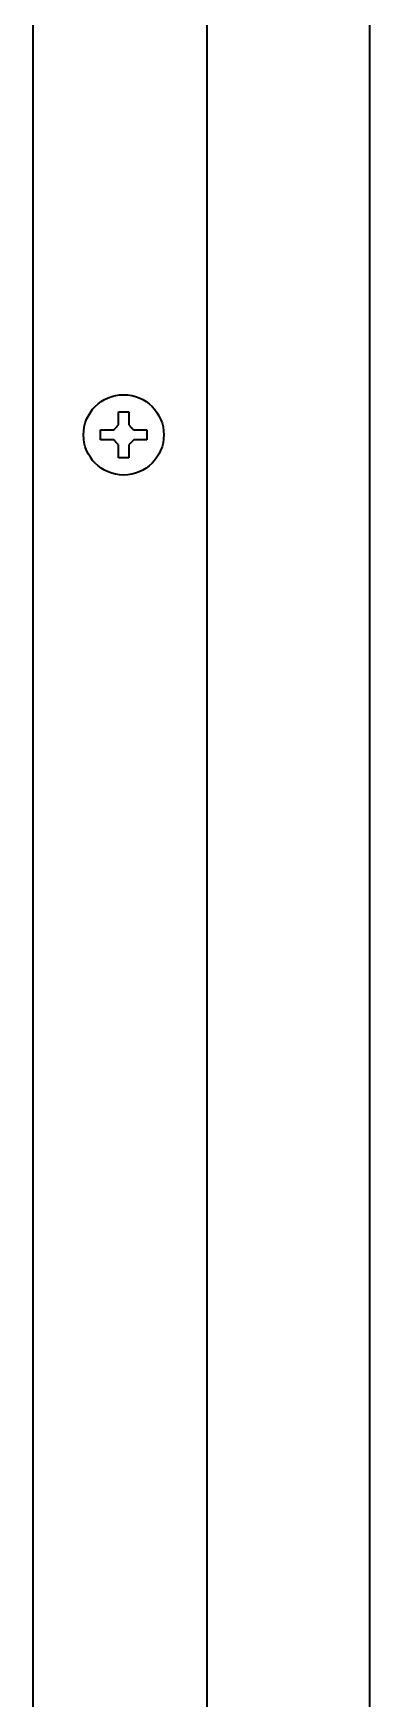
# Model space of a CAD drawing. Extents: x 6327 to 10269, y -393 to 3036.
# Drawn here: x 6337.6 to 6371.1, y 1436.7 to 1602.6 of the extents above; entities that cross this region are included whole.
import ezdxf

# ---------------------------------------------------------------- set-up
doc = ezdxf.new("R2010")
doc.units = 0
doc.header["$LTSCALE"] = 5
doc.layers.add('1', color=7, linetype='CONTINUOUS', true_color=0xffffff)

msp = doc.modelspace()

# ---------------------------------------------------------------- linework, layer by layer
at = {"layer": '1', "color": 7, "linetype": 'Continuous', "lineweight": 35}
for p, q in [((6337.57, 1374.13), (6337.57, 1905.55)), ((6371.07, 1901.19), (6371.07, 1387.03)), ((6354.87, 1897.23), (6354.87, 1376.53)), ((6344.27, 1562.58), (6344.27, 1563.08)), ((6344.27, 1562.08), (6344.27, 1562.58)), ((6348.87, 1563.08), (6348.87, 1562.58)), ((6348.87, 1562.58), (6348.87, 1562.08))]:
    msp.add_line(p, q, dxfattribs=at)
msp.add_circle((6346.57, 1562.58), 4, dxfattribs=at)
for points in [[(6346.07, 1563.58), (6346.07, 1563.63), (6346.07, 1563.74), (6346.07, 1563.9), (6346.07, 1564.06), (6346.07, 1564.21), (6346.07, 1564.37), (6346.07, 1564.52), (6346.07, 1564.69), (6346.07, 1564.81), (6346.07, 1564.88)], [(6346.07, 1564.88), (6346.24, 1564.88), (6346.57, 1564.88), (6346.91, 1564.88), (6347.07, 1564.88)], [(6345.57, 1563.08), (6345.6, 1563.1), (6345.64, 1563.15), (6345.72, 1563.22), (6345.79, 1563.29), (6345.86, 1563.36), (6345.93, 1563.43), (6346, 1563.5), (6346.05, 1563.55), (6346.07, 1563.58)], [(6347.07, 1563.58), (6347.1, 1563.55), (6347.15, 1563.5), (6347.22, 1563.43), (6347.3, 1563.35), (6347.37, 1563.28), (6347.43, 1563.21), (6347.5, 1563.15), (6347.55, 1563.1), (6347.57, 1563.08)], [(6347.57, 1563.08), (6347.63, 1563.08), (6347.74, 1563.08), (6347.9, 1563.08), (6348.06, 1563.08), (6348.21, 1563.08), (6348.36, 1563.08), (6348.52, 1563.08), (6348.69, 1563.08), (6348.81, 1563.08), (6348.87, 1563.08)], [(6345.57, 1562.08), (6345.52, 1562.08), (6345.41, 1562.08), (6345.25, 1562.08), (6345.09, 1562.08), (6344.93, 1562.08), (6344.78, 1562.08), (6344.63, 1562.08), (6344.46, 1562.08), (6344.34, 1562.08), (6344.27, 1562.08)], [(6346.07, 1561.58), (6346.05, 1561.6), (6346, 1561.65), (6345.92, 1561.73), (6345.85, 1561.8), (6345.78, 1561.87), (6345.71, 1561.94), (6345.64, 1562.01), (6345.6, 1562.05), (6345.57, 1562.08)], [(6347.57, 1562.08), (6347.55, 1562.05), (6347.5, 1562), (6347.43, 1561.93), (6347.36, 1561.86), (6347.29, 1561.79), (6347.22, 1561.72), (6347.14, 1561.65), (6347.1, 1561.6), (6347.07, 1561.58)], [(6347.07, 1561.58), (6347.07, 1561.52), (6347.07, 1561.41), (6347.07, 1561.25), (6347.07, 1561.09), (6347.07, 1560.94), (6347.07, 1560.79), (6347.07, 1560.63), (6347.07, 1560.46), (6347.07, 1560.34), (6347.07, 1560.28)], [(6347.07, 1560.28), (6346.91, 1560.28), (6346.57, 1560.28), (6346.24, 1560.28), (6346.07, 1560.28)]]:
    msp.add_open_spline(points, degree=3, dxfattribs=at)
for points in [[(6347.07, 1564.88), (6347.07, 1564.67), (6347.07, 1564.46), (6347.07, 1564.14), (6347.07, 1564.03), (6347.07, 1563.8), (6347.07, 1563.69), (6347.07, 1563.58)], [(6344.27, 1563.08), (6344.48, 1563.08), (6344.69, 1563.08), (6345.01, 1563.08), (6345.12, 1563.08), (6345.34, 1563.08), (6345.46, 1563.08), (6345.57, 1563.08)], [(6346.07, 1560.28), (6346.07, 1560.48), (6346.07, 1560.69), (6346.07, 1561.01), (6346.07, 1561.12), (6346.07, 1561.35), (6346.07, 1561.46), (6346.07, 1561.58)], [(6348.87, 1562.08), (6348.67, 1562.08), (6348.46, 1562.08), (6348.14, 1562.08), (6348.03, 1562.08), (6347.8, 1562.08), (6347.69, 1562.08), (6347.57, 1562.08)]]:
    msp.add_open_spline(points, degree=3, knots=[0, 0, 0, 0, 0.5, 0.5, 0.75, 0.75, 1, 1, 1, 1], dxfattribs=at)

doc.saveas('drawing.dxf')
